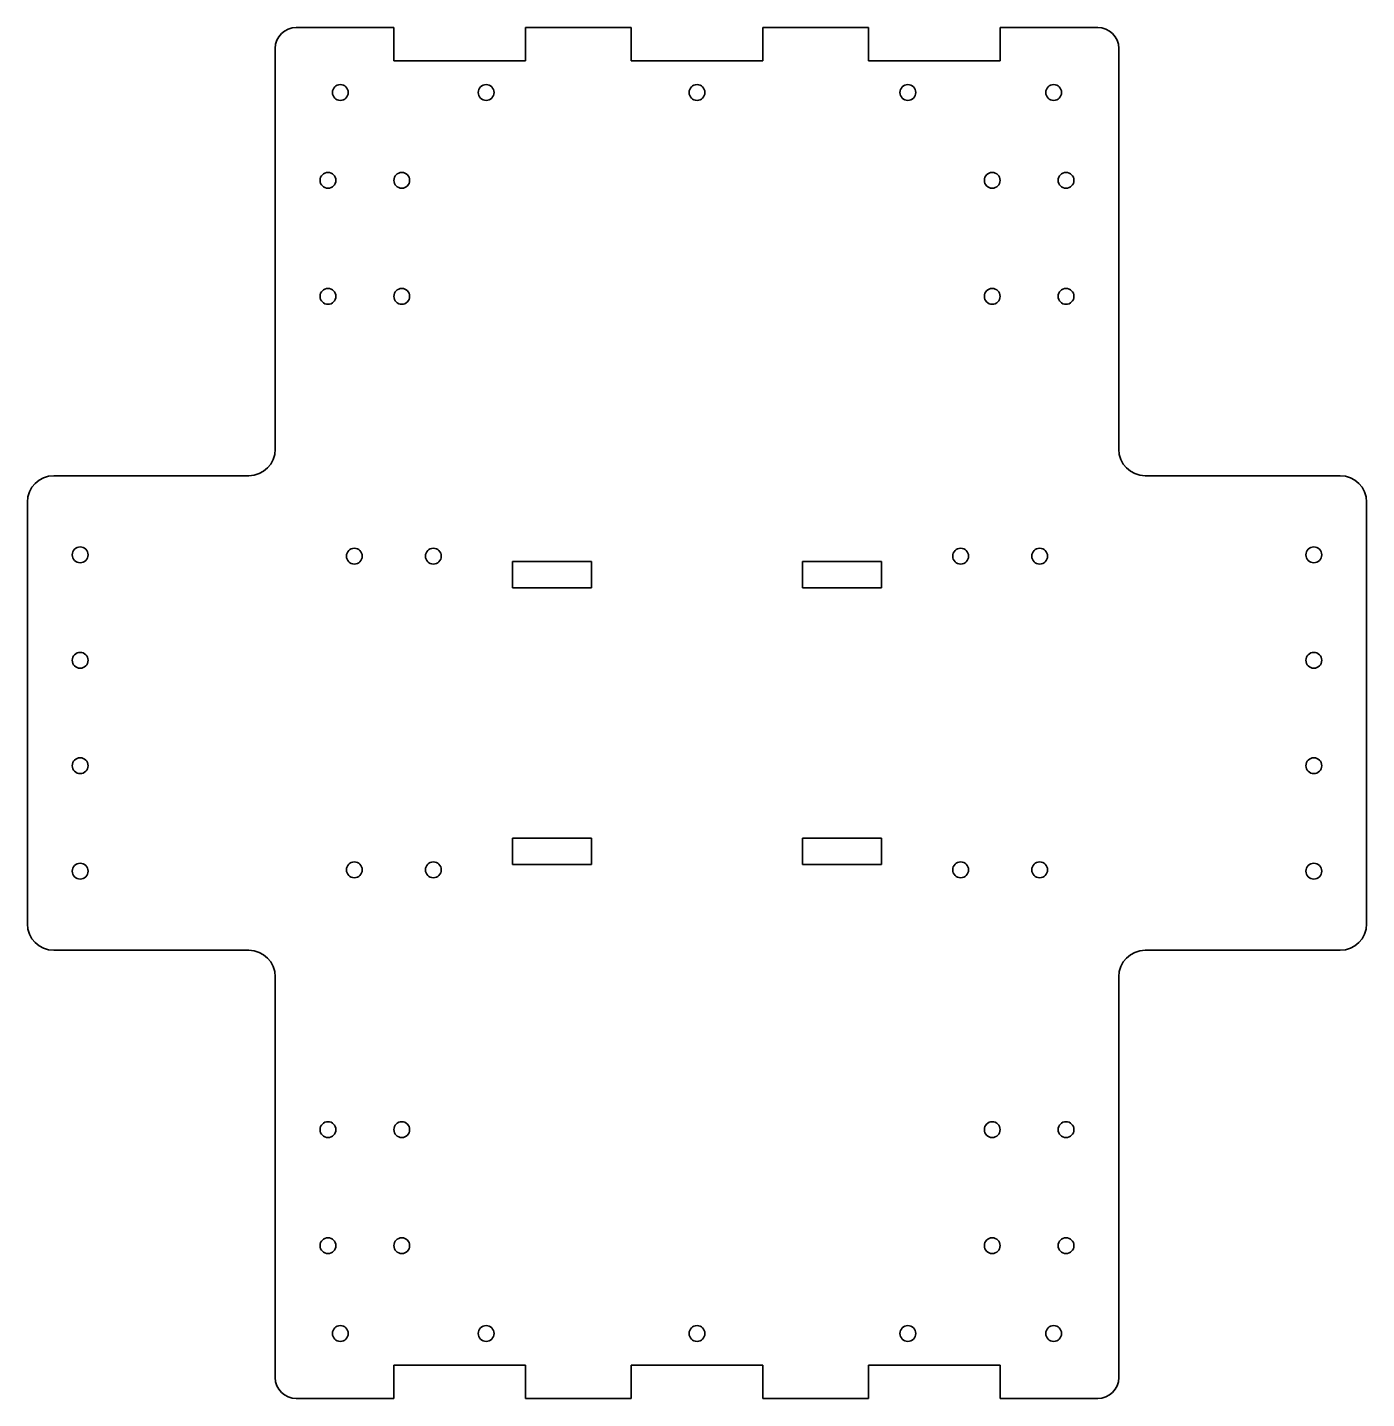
# Model space of a CAD drawing. Header units: millimetres. Extents: x -127 to 127, y -130 to 130.
import ezdxf

# ---------------------------------------------------------------- set-up
doc = ezdxf.new("R2010")
doc.units = ezdxf.units.MM
doc.layers.add('1', color=7, linetype='Continuous', true_color=0xffffff)

msp = doc.modelspace()

# ---------------------------------------------------------------- linework, layer by layer
at = {"layer": '1', "color": 252, "linetype": 'Continuous', "lineweight": 35}
for p, q in [((-57.5, 130), (-76, 130)), ((-57.5, 130), (-57.5, 123.65)), ((-32.5, 123.65), (-32.5, 130)), ((-12.5, 130), (-32.5, 130)), ((-12.5, 130), (-12.5, 123.65)), ((12.5, 123.65), (12.5, 130)), ((32.5, 130), (12.5, 130)), ((32.5, 123.65), (32.5, 130)), ((76, 130), (57.5, 130)), ((57.5, 130), (57.5, 123.65)), ((-80, 126), (-80, 50)), ((80, 50), (80, 126)), ((-57.5, 123.65), (-32.5, 123.65)), ((-12.5, 123.65), (12.5, 123.65)), ((57.5, 123.65), (32.5, 123.65)), ((-85, 45), (-122, 45)), ((122, 45), (85, 45)), ((-127, 40), (-127, -40)), ((127, -40), (127, 40)), ((-20, 28.75), (-35, 28.75)), ((-35, 23.75), (-35, 28.75)), ((-20, 23.75), (-20, 28.75)), ((35, 28.75), (20, 28.75)), ((20, 23.75), (20, 28.75)), ((35, 28.75), (35, 23.75)), ((-20, 23.75), (-35, 23.75)), ((35, 23.75), (20, 23.75)), ((-35, -23.75), (-35, -28.75)), ((-20, -23.75), (-35, -23.75)), ((-20, -23.75), (-20, -28.75)), ((20, -23.75), (35, -23.75)), ((20, -23.75), (20, -28.75)), ((35, -23.75), (35, -28.75)), ((-20, -28.75), (-35, -28.75)), ((20, -28.75), (35, -28.75)), ((-122, -45), (-85, -45)), ((85, -45), (122, -45)), ((-80, -50), (-80, -126)), ((80, -126), (80, -50)), ((-57.5, -130), (-57.5, -123.65)), ((-57.5, -123.65), (-32.5, -123.65)), ((-32.5, -123.65), (-32.5, -130)), ((-12.5, -130), (-12.5, -123.65)), ((-12.5, -123.65), (12.5, -123.65)), ((12.5, -123.65), (12.5, -130)), ((57.5, -123.65), (32.5, -123.65)), ((32.5, -123.65), (32.5, -130)), ((57.5, -130), (57.5, -123.65)), ((-76, -130), (-57.5, -130)), ((-32.5, -130), (-12.5, -130)), ((12.5, -130), (32.5, -130)), ((57.5, -130), (76, -130))]:
    msp.add_line(p, q, dxfattribs=at)
for centre in [(-67.65, 117.65), (-40, 117.65), (0, 117.65), (40, 117.65), (67.65, 117.65), (-70, 101), (-56, 101), (56, 101), (70, 101), (-70, 79), (-56, 79), (56, 79), (70, 79), (-117, 30), (-65, 29.75), (-50, 29.75), (50, 29.75), (65, 29.75), (117, 30), (-117, 10), (117, 10), (-117, -10), (117, -10), (-117, -30), (-65, -29.75), (-50, -29.75), (50, -29.75), (65, -29.75), (117, -30), (-70, -79), (-56, -79), (56, -79), (70, -79), (-70, -101), (-56, -101), (56, -101), (70, -101), (-67.65, -117.65), (-40, -117.65), (0, -117.65), (40, -117.65), (67.65, -117.65)]:
    msp.add_circle(centre, 1.5, dxfattribs=at)
for centre, radius, start, end in [((-76, 126), 4, 90, 180), ((76, 126), 4, 0, 90), ((-85, 50), 5, 270, 0), ((85, 50), 5, 180, 270), ((-122, 40), 5, 90, 180), ((122, 40), 5, 360, 90), ((-122, -40), 5, 180, 270), ((122, -40), 5, 270, 0), ((-85, -50), 5, 0, 90), ((85, -50), 5, 90, 180), ((-76, -126), 4, 180, 270), ((76, -126), 4, 270, 0)]:
    msp.add_arc(centre, radius, start, end, dxfattribs=at)

doc.saveas('drawing.dxf')
